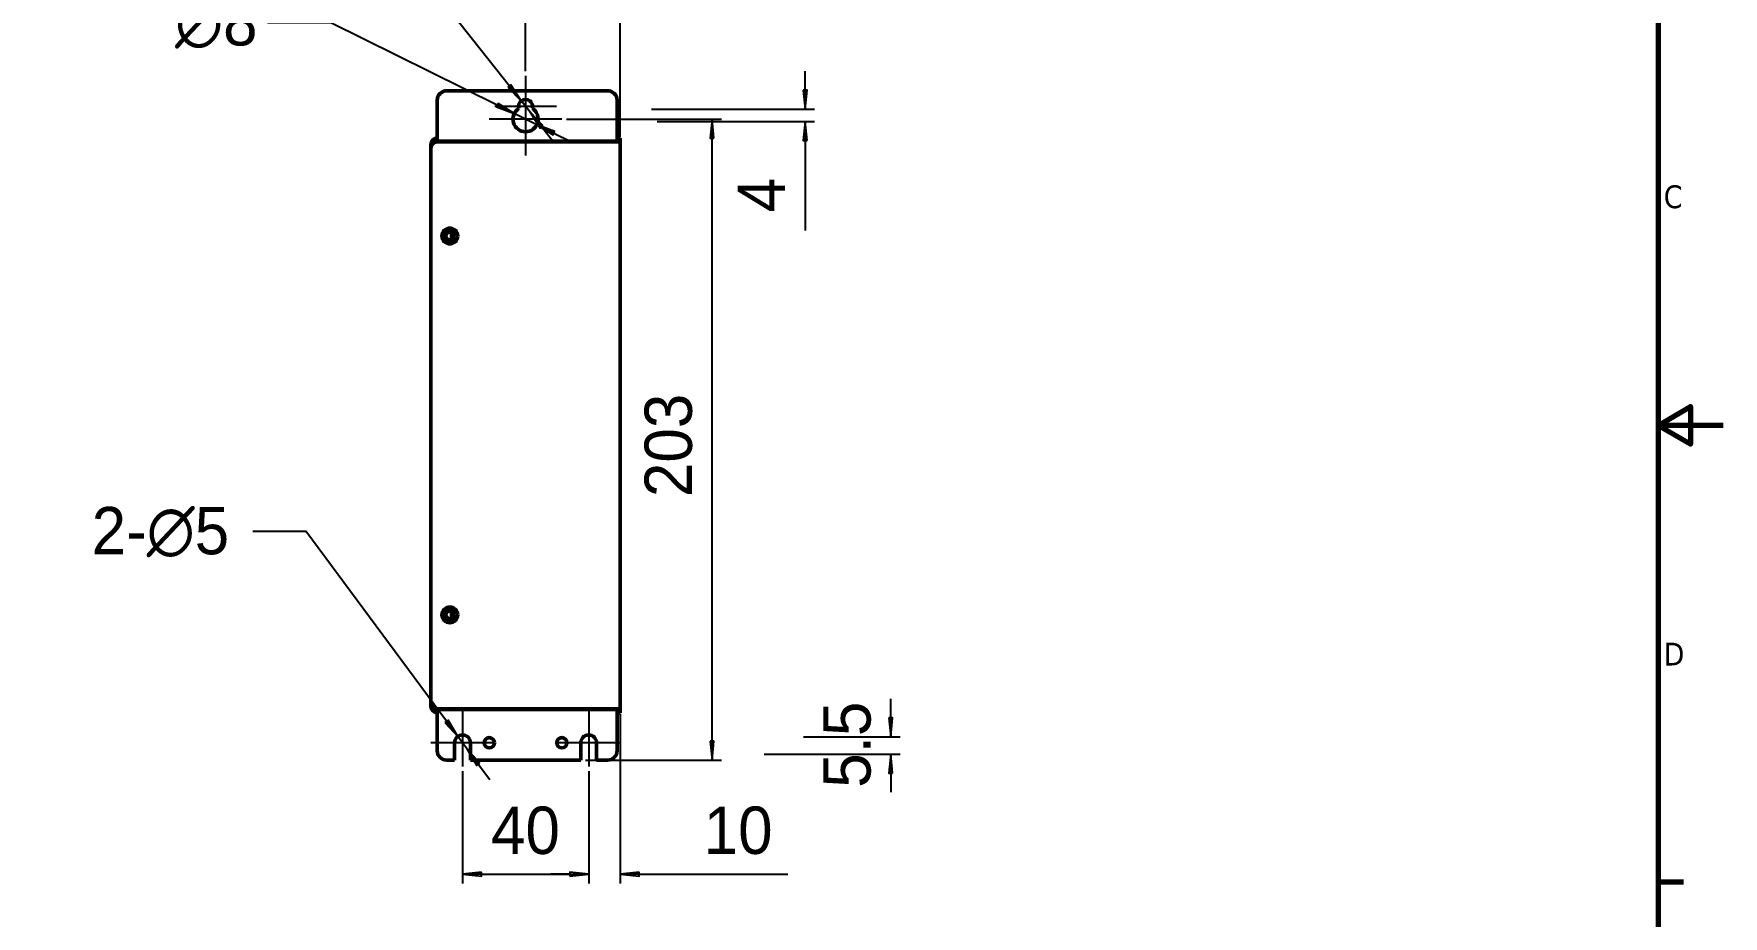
# Model space of a CAD drawing. Header units: millimetres. Extents: x 3265 to 5128, y 641 to 1684.
# Drawn here: x 3956 to 4492, y 1095 to 1374 of the extents above; entities that cross this region are included whole.
import ezdxf

# ---------------------------------------------------------------- set-up
doc = ezdxf.new("R2010")
doc.units = ezdxf.units.MM
doc.header["$LTSCALE"] = 1.8
for name, color, linetype, lineweight in [('경계(ISO)', 7, 'Continuous', 70), ('외형선(ISO)', 7, 'Continuous', 50), ('중심 표식(ISO)', 7, 'Continuous', 25), ('치수(ISO)', 7, 'Continuous', 25)]:
    doc.layers.add(name, color=color, linetype=linetype, lineweight=lineweight)
doc.styles.add('레이블 문자 (JIS)', font='')
doc.styles.add('주 텍스트 (ISO)', font='')
doc.styles.get('레이블 문자 (JIS)').set_extended_font_data('Gulim')
doc.styles.get('주 텍스트 (ISO)').set_extended_font_data('Tahoma')
doc.dimstyles.new('복사 대상기본값 (JIS)', dxfattribs={"dimscale": 3, "dimtxt": 3, "dimasz": 2, "dimexe": 1, "dimexo": 0.5, "dimgap": 0.8, "dimtad": 1, "dimdsep": 46, "dimtxsty": '레이블 문자 (JIS)', "dimblk": 'Filled-1', "dimcen": 0.09, "dimdle": 10, "dimclrd": 256, "dimclre": 256, "dimclrt": 256, "dimazin": 2, "dimtfac": 0.666667, "dimtmove": 0, "dimatfit": 3, "dimldrblk": 'OPEN', "dimfxl": 1, "dimtolj": 1, "dimtzin": 0, "dimlwd": -1, "dimlwe": -1, "dimarcsym": 0})

# ---------------------------------------------------------------- blocks, each defined once
blk = doc.blocks.new('Filled-1')
at = {"color": 0}
for p, q in [((0, 0), (-1, 0.1)), ((-1, 0.1), (-1, -0.1)), ((-1, 0), (0, 0)), ((-1, -0.1), (0, 0))]:
    blk.add_line(p, q, dxfattribs=at)
at = {"color": 0, "flags": 128}
blk.add_lwpolyline([(-1, -0.1), (0, 0), (-1, 0.1), (-1, -0.1)], dxfattribs=at)
at = {"color": 0}
blk.add_solid([(-1, -0.1), (0, 0), (-1, 0.1), (-1, -0.1)], dxfattribs=at)
blk = doc.blocks.new('*D626')
at = {"layer": 'Defpoints', "color": 0}
for p in [(4092.32, 1142.24), (4132.32, 1142.24), (4132.32, 1108.13)]:
    blk.add_point(p, dxfattribs=at)
at = {"layer": '치수(ISO)'}
for p, q in [((4092.32, 1140.74), (4092.32, 1105.13)), ((4132.32, 1140.74), (4132.32, 1105.13)), ((4098.32, 1108.13), (4126.32, 1108.13))]:
    blk.add_line(p, q, dxfattribs=at)
at = {"layer": '치수(ISO)', "linetype": 'ByBlock', "xscale": 6, "yscale": 6, "zscale": 6, "rotation": 180}
blk.add_blockref('Filled-1', (4092.32, 1108.13), dxfattribs=at)
at = {"layer": '치수(ISO)', "linetype": 'ByBlock', "xscale": 6, "yscale": 6, "zscale": 6}
blk.add_blockref('Filled-1', (4132.32, 1108.13), dxfattribs=at)
at = {"layer": '치수(ISO)', "insert": (4112.29, 1129.53), "char_height": 15, "attachment_point": 2, "style": '레이블 문자 (JIS)'}
blk.add_mtext('\\A1;40', dxfattribs=at)
blk = doc.blocks.new('_Open')
at = {"color": 0, "linetype": 'ByBlock', "lineweight": -2}
for p, q in [((-1, 0.167), (0, 0)), ((-1, -0.167), (0, 0)), ((0, 0), (-1, 0))]:
    blk.add_line(p, q, dxfattribs=at)
blk = doc.blocks.new('*D627')
at = {"layer": 'Defpoints', "color": 0}
for p in [(4142.32, 1160.44), (4132.32, 1142.24), (4142.32, 1108.13)]:
    blk.add_point(p, dxfattribs=at)
at = {"layer": '치수(ISO)'}
for p, q in [((4142.32, 1158.94), (4142.32, 1105.13)), ((4132.32, 1140.74), (4132.32, 1105.13)), ((4126.32, 1108.13), (4120.32, 1108.13)), ((4148.32, 1108.13), (4195.38, 1108.13))]:
    blk.add_line(p, q, dxfattribs=at)
at = {"layer": '치수(ISO)', "linetype": 'ByBlock', "xscale": 6, "yscale": 6, "zscale": 6}
blk.add_blockref('Filled-1', (4132.32, 1108.13), dxfattribs=at)
at = {"layer": '치수(ISO)', "linetype": 'ByBlock', "xscale": 6, "yscale": 6, "zscale": 6, "rotation": 180}
blk.add_blockref('Filled-1', (4142.32, 1108.13), dxfattribs=at)
at = {"layer": '치수(ISO)', "insert": (4179.69, 1129.55), "char_height": 15, "attachment_point": 2, "style": '레이블 문자 (JIS)'}
blk.add_mtext('\\A1;10', dxfattribs=at)
blk = doc.blocks.new('*D628')
at = {"layer": 'Defpoints', "color": 0}
for p in [(4198.93, 1151.63), (4228.02, 1151.63), (4186.43, 1146.13)]:
    blk.add_point(p, dxfattribs=at)
at = {"layer": '치수(ISO)'}
for p, q in [((4228.02, 1157.63), (4228.02, 1163.63)), ((4200.43, 1151.63), (4231.02, 1151.63)), ((4187.93, 1146.13), (4231.02, 1146.13)), ((4228.02, 1140.13), (4228.02, 1134.13))]:
    blk.add_line(p, q, dxfattribs=at)
at = {"layer": '치수(ISO)', "linetype": 'ByBlock', "xscale": 6, "yscale": 6, "zscale": 6}
for p, rotation in [((4228.02, 1151.63), 270), ((4228.02, 1146.13), 90)]:
    blk.add_blockref('Filled-1', p, dxfattribs=dict(at, rotation=rotation))
at = {"layer": '치수(ISO)', "insert": (4206.66, 1149.13), "char_height": 15, "attachment_point": 2, "rotation": 90, "style": '레이블 문자 (JIS)'}
blk.add_mtext('\\A1;5.5', dxfattribs=at)
blk = doc.blocks.new('*D629')
at = {"layer": 'Defpoints', "color": 0}
for p in [(4123.82, 1347.24), (4171.41, 1347.24), (4129.82, 1144.24)]:
    blk.add_point(p, dxfattribs=at)
at = {"layer": '치수(ISO)'}
for p, q in [((4125.32, 1347.24), (4174.41, 1347.24)), ((4171.41, 1150.24), (4171.41, 1341.24)), ((4131.32, 1144.24), (4174.41, 1144.24))]:
    blk.add_line(p, q, dxfattribs=at)
at = {"layer": '치수(ISO)', "linetype": 'ByBlock', "xscale": 6, "yscale": 6, "zscale": 6}
for p, rotation in [((4171.41, 1347.24), 90), ((4171.41, 1144.24), 270)]:
    blk.add_blockref('Filled-1', p, dxfattribs=dict(at, rotation=rotation))
at = {"layer": '치수(ISO)', "insert": (4150.03, 1243.93), "char_height": 15, "attachment_point": 2, "rotation": 90, "style": '레이블 문자 (JIS)'}
blk.add_mtext('\\A1;203', dxfattribs=at)
blk = doc.blocks.new('*D630')
at = {"layer": 'Defpoints', "color": 0}
for p in [(4150.77, 1350.46), (4200.91, 1350.46), (4152.52, 1346.46)]:
    blk.add_point(p, dxfattribs=at)
at = {"layer": '치수(ISO)'}
for p, q in [((4200.91, 1356.46), (4200.91, 1362.46)), ((4152.27, 1350.46), (4203.91, 1350.46)), ((4154.02, 1346.46), (4203.91, 1346.46)), ((4200.91, 1340.46), (4200.91, 1311.95))]:
    blk.add_line(p, q, dxfattribs=at)
at = {"layer": '치수(ISO)', "linetype": 'ByBlock', "xscale": 6, "yscale": 6, "zscale": 6}
for p, rotation in [((4200.91, 1350.46), 270), ((4200.91, 1346.46), 90)]:
    blk.add_blockref('Filled-1', p, dxfattribs=dict(at, rotation=rotation))
at = {"layer": '치수(ISO)', "insert": (4179.51, 1323.2), "char_height": 15, "attachment_point": 2, "rotation": 90, "style": '레이블 문자 (JIS)'}
blk.add_mtext('\\A1;4', dxfattribs=at)
blk = doc.blocks.new('*D631')
at = {"layer": 'Defpoints', "color": 0}
for p in [(4108.73, 1349.02), (4115.9, 1345.47)]:
    blk.add_point(p, dxfattribs=at)
at = {"layer": '치수(ISO)'}
for p, q in [((4030.58, 1377.89), (4050.44, 1377.89)), ((4103.36, 1351.68), (4050.44, 1377.89)), ((4115.9, 1345.47), (4108.73, 1349.02)), ((4121.28, 1342.81), (4126.66, 1340.14))]:
    blk.add_line(p, q, dxfattribs=at)
at = {"layer": '치수(ISO)', "linetype": 'ByBlock', "xscale": 6, "yscale": 6, "zscale": 6}
for p, rotation in [((4108.73, 1349.02), 333.6505437183914), ((4115.9, 1345.47), 153.6505437183914)]:
    blk.add_blockref('Filled-1', p, dxfattribs=dict(at, rotation=rotation))
at = {"layer": '치수(ISO)', "insert": (4014.31, 1385.58), "char_height": 15, "attachment_point": 2, "style": '레이블 문자 (JIS)'}
blk.add_mtext('\\A1;∅8', dxfattribs=at)
blk = doc.blocks.new('*D632')
at = {"layer": 'Defpoints', "color": 0}
for p in [(4110.92, 1353.01), (4113.72, 1349.48)]:
    blk.add_point(p, dxfattribs=at)
at = {"layer": '치수(ISO)'}
for p, q in [((4037.7, 1408.79), (4066.74, 1408.79)), ((4107.2, 1357.71), (4066.74, 1408.79)), ((4113.72, 1349.48), (4110.92, 1353.01)), ((4117.44, 1344.78), (4121.17, 1340.07))]:
    blk.add_line(p, q, dxfattribs=at)
at = {"layer": '치수(ISO)', "linetype": 'ByBlock', "xscale": 6, "yscale": 6, "zscale": 6}
for p, rotation in [((4110.92, 1353.01), 308.3801717804992), ((4113.72, 1349.48), 128.3801717804992)]:
    blk.add_blockref('Filled-1', p, dxfattribs=dict(at, rotation=rotation))
at = {"layer": '치수(ISO)', "insert": (4012.25, 1416.49), "char_height": 15, "attachment_point": 2, "style": '레이블 문자 (JIS)'}
blk.add_mtext('\\A1;∅4.5', dxfattribs=at)
blk = doc.blocks.new('*D633')
at = {"layer": 'Defpoints', "color": 0}
for p in [(4090.83, 1151.75), (4093.81, 1147.73)]:
    blk.add_point(p, dxfattribs=at)
at = {"layer": '치수(ISO)'}
for p, q in [((4025.92, 1216.75), (4042.69, 1216.75)), ((4087.26, 1156.57), (4042.69, 1216.75)), ((4093.81, 1147.73), (4090.83, 1151.75)), ((4097.38, 1142.91), (4100.95, 1138.09))]:
    blk.add_line(p, q, dxfattribs=at)
at = {"layer": '치수(ISO)', "linetype": 'ByBlock', "xscale": 6, "yscale": 6, "zscale": 6}
for p, rotation in [((4090.83, 1151.75), 306.5227468807632), ((4093.81, 1147.73), 126.5227468807633)]:
    blk.add_blockref('Filled-1', p, dxfattribs=dict(at, rotation=rotation))
at = {"layer": '치수(ISO)', "insert": (3996.59, 1224.44), "char_height": 15, "attachment_point": 2, "style": '레이블 문자 (JIS)'}
blk.add_mtext('\\A1;\\fGulim|b0|i0;2-∅5', dxfattribs=at)
blk = doc.blocks.new('*D634')
at = {"layer": 'Defpoints', "color": 0}
for p in [(4142.32, 1390.99), (4112.32, 1360.99), (4142.32, 1340.04)]:
    blk.add_point(p, dxfattribs=at)
at = {"layer": '치수(ISO)'}
for p, q in [((4112.32, 1362.49), (4112.32, 1393.99)), ((4142.32, 1341.54), (4142.32, 1393.99)), ((4118.32, 1390.99), (4136.32, 1390.99))]:
    blk.add_line(p, q, dxfattribs=at)
at = {"layer": '치수(ISO)', "linetype": 'ByBlock', "xscale": 6, "yscale": 6, "zscale": 6, "rotation": 180}
blk.add_blockref('Filled-1', (4112.32, 1390.99), dxfattribs=at)
at = {"layer": '치수(ISO)', "linetype": 'ByBlock', "xscale": 6, "yscale": 6, "zscale": 6}
blk.add_blockref('Filled-1', (4142.32, 1390.99), dxfattribs=at)
at = {"layer": '치수(ISO)', "insert": (4127.32, 1412.37), "char_height": 15, "attachment_point": 2, "style": '레이블 문자 (JIS)'}
blk.add_mtext('\\A1;30', dxfattribs=at)
blk = doc.blocks.new('경계 Default Border')
at = {"layer": '경계(ISO)'}
blk.add_line((584, 140), (587.9, 140), dxfattribs=at)
at = {"layer": '경계(ISO)', "flags": 128}
for points in [[(10, 10), (10, 410), (584, 410), (584, 10), (10, 10)], [(594, 210), (584, 210), (589, 212.89), (589, 207.11), (584, 210)]]:
    blk.add_lwpolyline(points, dxfattribs=at)
at = {"layer": '경계(ISO)', "char_height": 3.5, "attachment_point": 7, "style": '주 텍스트 (ISO)'}
for s, insert in [('C', (584.87, 243.25)), ('D', (584.86, 173.19))]:
    blk.add_mtext(s, dxfattribs=dict(at, insert=insert))

msp = doc.modelspace()

# ---------------------------------------------------------------- linework, layer by layer
at = {"layer": '외형선(ISO)'}
for p, q in [((4087.319, 1356.244), (4138.319, 1356.244)), ((4084.319, 1342.244), (4084.319, 1353.244)), ((4141.319, 1342.244), (4141.319, 1353.244)), ((4082.319, 1339.244), (4082.319, 1338.044)), ((4082.719, 1339.244), (4082.319, 1339.244)), ((4084.319, 1340.244), (4084.319, 1342.244)), ((4084.319, 1340.244), (4141.319, 1340.244)), ((4084.319, 1340.044), (4140.319, 1340.044)), ((4142.319, 1340.044), (4140.319, 1340.044)), ((4141.319, 1340.244), (4141.319, 1342.244)), ((4141.319, 1341.244), (4142.319, 1341.244)), ((4141.319, 1340.044), (4141.319, 1340.244)), ((4142.319, 1341.244), (4142.319, 1340.044)), ((4142.319, 1160.444), (4142.319, 1340.044)), ((4082.319, 1162.444), (4082.319, 1338.044)), ((4088.819, 1311.367), (4088.819, 1309.12)), ((4088.819, 1191.367), (4088.819, 1189.12)), ((4082.319, 1162.444), (4082.319, 1161.244)), ((4082.319, 1161.244), (4082.719, 1161.244)), ((4140.319, 1160.444), (4084.319, 1160.444)), ((4141.319, 1160.244), (4084.319, 1160.244)), ((4084.319, 1158.244), (4084.319, 1160.244)), ((4084.319, 1147.244), (4084.319, 1158.244)), ((4140.319, 1160.444), (4142.319, 1160.444)), ((4141.319, 1160.244), (4141.319, 1160.444)), ((4141.319, 1158.244), (4141.319, 1160.244)), ((4142.319, 1159.244), (4141.319, 1159.244)), ((4141.319, 1158.244), (4141.319, 1147.244)), ((4142.319, 1160.444), (4142.319, 1159.244)), ((4089.819, 1144.244), (4089.819, 1149.744)), ((4094.819, 1149.744), (4094.819, 1144.244)), ((4129.819, 1144.244), (4129.819, 1149.744)), ((4134.819, 1149.744), (4134.819, 1144.244)), ((4089.819, 1144.244), (4087.319, 1144.244)), ((4129.819, 1144.244), (4094.819, 1144.244)), ((4138.319, 1144.244), (4134.819, 1144.244))]:
    msp.add_line(p, q, dxfattribs=at)
for centre, radius in [((4088.319, 1310.244), 2.5), ((4088.319, 1310.244), 1.7), ((4088.319, 1310.244), 1.23), ((4088.319, 1190.244), 2.5), ((4088.319, 1190.244), 1.7), ((4088.319, 1190.244), 1.23), ((4100.819, 1149.744), 1.621), ((4123.819, 1149.744), 1.621)]:
    msp.add_circle(centre, radius, dxfattribs=at)
for centre, radius, start, end in [((4087.319, 1353.244), 3, 90, 180), ((4138.319, 1353.244), 3, 0, 90), ((4112.319, 1347.244), 4, 122.66965, 57.33035), ((4112.319, 1351.244), 2.25, 343.66518, 196.33482), ((4084.319, 1339.244), 2, 90, 180), ((4084.319, 1338.044), 2, 90, 180), ((4084.319, 1339.244), 1, 90, 139.4584), ((4139.319, 1339.244), 1, 53.1301, 90), ((4139.319, 1339.244), 2, 23.57818, 30), ((4084.319, 1162.444), 2, 180, 270), ((4084.319, 1161.244), 2, 180, 270), ((4084.319, 1161.244), 1, 220.5416, 270), ((4139.319, 1161.244), 1, 270, 306.8699), ((4139.319, 1161.244), 2, 330, 336.42182), ((4092.319, 1149.744), 2.5, 0, 180), ((4132.319, 1149.744), 2.5, 0, 180), ((4087.319, 1147.244), 3, 180, 270), ((4138.319, 1147.244), 3, 270, 0)]:
    msp.add_arc(centre, radius, start, end, dxfattribs=at)
at = {"layer": '중심 표식(ISO)'}
for p, q in [((4112.319, 1360.994), (4112.319, 1343.744)), ((4112.319, 1354.744), (4112.319, 1335.744)), ((4122.069, 1351.244), (4102.569, 1351.244)), ((4123.819, 1347.244), (4100.819, 1347.244)), ((4092.319, 1159.744), (4092.319, 1142.244)), ((4132.319, 1159.744), (4132.319, 1142.244)), ((4102.319, 1149.744), (4082.319, 1149.744)), ((4142.319, 1149.744), (4122.319, 1149.744))]:
    msp.add_line(p, q, dxfattribs=at)

# ---------------------------------------------------------------- block references
at = {"xscale": 2.0655, "yscale": 2.0655, "zscale": 2.0655}
msp.add_blockref('경계 Default Border', (3264.957, 816.489), dxfattribs=at)

# ---------------------------------------------------------------- dimensions: what is measured, and where the dimension line sits
at = {"layer": '치수(ISO)'}
for p1, p2, picture, middle in [((4113.716, 1349.48), (4110.922, 1353.007), '*D632', (4012.254, 1408.792)), ((4115.904, 1345.468), (4108.735, 1349.019), '*D631', (4014.311, 1377.892))]:
    dim = msp.add_diameter_dim_2p(p1=p1, p2=p2, dimstyle='복사 대상기본값 (JIS)', override={"dimtxt": 5, "dimtad": 0, "dimtih": 1, "dimtoh": 1, "dimlfac": 1, "dimtxsty": '레이블 문자 (JIS)', "dimatfit": 2, "dimldrblk": 'Open'}, dxfattribs=at)
    dim.commit()
    dim.dimension.update_dxf_attribs({"geometry": picture, "text_midpoint": middle, "dimtype": 163})
for base, p1, p2, angle, picture, middle in [((4142.319, 1390.994), (4112.319, 1360.994), (4142.319, 1340.044), 180, '*D634', (4127.319, 1390.994)), ((4200.913, 1350.457), (4152.519, 1346.457), (4150.769, 1350.457), 90, '*D630', (4200.913, 1323.204)), ((4171.409, 1347.244), (4129.819, 1144.244), (4123.819, 1347.244), 90, '*D629', (4171.409, 1243.932)), ((4228.021, 1151.631), (4186.432, 1146.131), (4198.932, 1151.631), 90, '*D628', (4228.021, 1149.131)), ((4142.319, 1108.126), (4132.319, 1142.244), (4142.319, 1160.444), 180, '*D627', (4179.693, 1108.126)), ((4132.319, 1108.126), (4092.319, 1142.244), (4132.319, 1142.244), 180, '*D626', (4112.289, 1108.126))]:
    dim = msp.add_linear_dim(base=base, p1=p1, p2=p2, angle=angle, dimstyle='복사 대상기본값 (JIS)', override={"dimtxt": 5, "dimgap": 2, "dimtxsty": '레이블 문자 (JIS)', "dimtofl": 0, "dimatfit": 1, "dimldrblk": 'Open'}, dxfattribs=at)
    dim.commit()
    dim.dimension.update_dxf_attribs({"geometry": picture, "text_midpoint": middle, "dimtype": 160})
dim = msp.add_diameter_dim_2p(p1=(4093.807, 1147.734), p2=(4090.831, 1151.753), text='\\fGulim|b0|i0;2-<>', dimstyle='복사 대상기본값 (JIS)', override={"dimtxt": 5, "dimtad": 0, "dimtih": 1, "dimtoh": 1, "dimlfac": 1, "dimtxsty": '레이블 문자 (JIS)', "dimatfit": 2, "dimldrblk": 'Open'}, dxfattribs=at)
dim.commit()
dim.dimension.update_dxf_attribs({"geometry": '*D633', "text_midpoint": (3996.595, 1216.753), "dimtype": 163})

doc.saveas('drawing.dxf')
